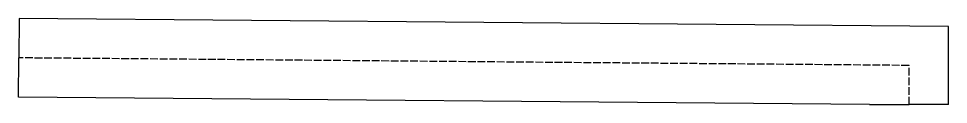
# Model space of a CAD drawing. Header units: metres. Extents: x 15 to 19845, y -1293 to 4968.
# Drawn here: x 10057 to 11505, y -1293 to -1159 of the extents above; entities that cross this region are included whole.
import ezdxf

# ---------------------------------------------------------------- set-up
doc = ezdxf.new("R2010")
doc.units = ezdxf.units.M
doc.linetypes.add('ACAD_ISO02W100', pattern=[15, 12, -3])
doc.layers.add('wif', color=132, linetype='Continuous')

msp = doc.modelspace()

# ---------------------------------------------------------------- linework, layer by layer
at = {"layer": 'wif', "color": 1}
for p, q in [((10057.894, -1158.832), (10057.371, -1220.197)), ((11505.187, -1171.182), (10057.894, -1158.832)), ((11505.187, -1292.874), (11505.187, -1171.182)), ((10056.847, -1281.562), (10057.371, -1220.197)), ((11382.452, -1292.874), (10056.847, -1281.562)), ((11382.452, -1292.874), (11443.82, -1292.874)), ((11382.452, -1292.874), (11382.452, -1292.874)), ((11505.187, -1292.874), (11443.82, -1292.874))]:
    msp.add_line(p, q, dxfattribs=at)
at = {"layer": 'wif', "color": 3, "linetype": 'ACAD_ISO02W100'}
for p, q in [((11443.82, -1232.028), (10057.371, -1220.197)), ((11443.82, -1292.874), (11443.82, -1232.028))]:
    msp.add_line(p, q, dxfattribs=at)

doc.saveas('drawing.dxf')
